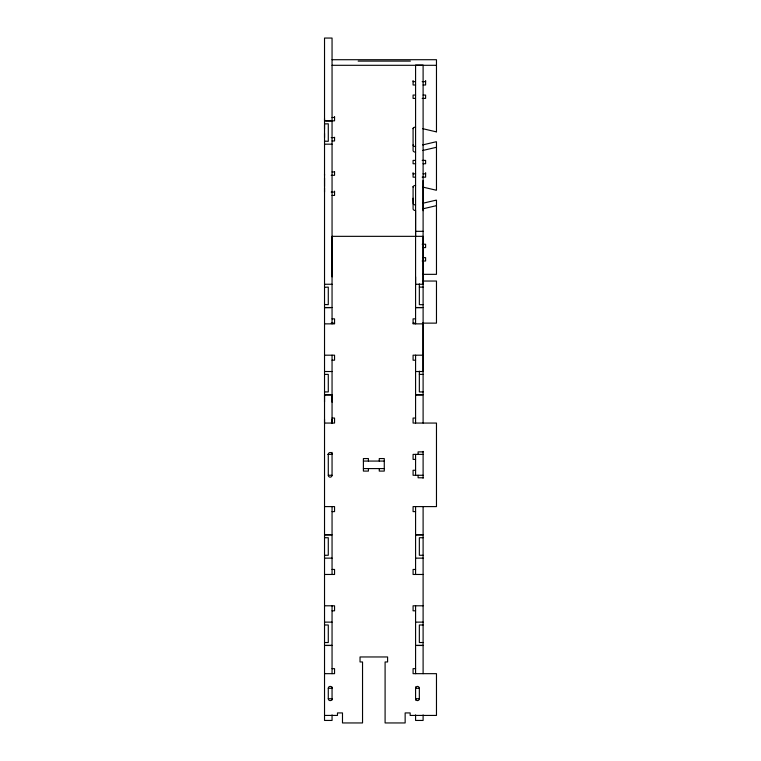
<?xml version="1.0" encoding="UTF-8"?>
<svg xmlns="http://www.w3.org/2000/svg" width="761" height="761" viewBox="0 0 761 761"><rect width="100%" height="100%" fill="white"/><g stroke="black" fill="none" stroke-linecap="round" stroke-linejoin="round"><path stroke-width="1.14" d="M324.528 123.948L328.286 123.777L328.286 141.318L324.528 141.146M332.053 323.863L332.053 38.05L324.528 38.05L324.528 401.951M324.528 287.297L328.286 287.125L328.286 304.666L324.528 304.505M324.528 192.076L324.528 187.891M324.528 186.493L324.528 178.112M324.528 175.315L324.528 174.193M324.528 137.608L324.528 133.413M324.528 129.227L324.528 125.032M324.528 120.837L324.528 118.602M332.053 423.059L332.053 394.788L324.528 394.788L324.528 423.059L334.555 423.059L334.555 418.046L332.053 418.046M332.053 276.871L332.053 236.338L423.106 236.338L423.106 284.262L415.582 284.262L415.582 210.692M423.106 323.13L423.106 371.52L415.582 371.52M423.106 210.692L423.106 180.509M413.08 128.685L413.813 127.496L415.582 127.001M422.64 144.923L435.749 141.85A2.492 1.655 -0.1 0 1 436.472 141.784L436.472 190.183A2.511 1.684 0 0 1 435.92 190.145L422.64 187.044M422.64 150.507L435.929 147.406A2.521 1.674 -0.1 0 1 436.472 147.377M422.64 203.301L435.929 200.2A2.521 1.674 -0.1 0 1 436.472 200.172L436.472 274.34L422.812 274.34M422.64 208.885L435.749 205.822A2.492 1.646 -0.2 0 1 436.472 205.765M332.053 59.71L436.472 59.71L436.472 131.796M358.155 61.108L410.36 61.108M332.053 65.303L436.472 65.303M413.08 81.636L415.354 81.636M422.193 81.636L425.608 81.636M415.582 84.994L413.08 84.994L413.08 80.523M423.106 84.994L425.608 84.994L425.608 80.523M415.582 95.058L413.08 95.058L413.08 98.407L415.354 98.407M423.106 95.058L425.608 95.058L425.608 98.407L422.193 98.407M332.053 117.489L334.555 117.489M325.784 120.809L334.555 120.837L334.555 116.557M324.528 120.913L332.053 120.913M331.216 137.608L334.555 137.608M332.053 140.966L334.555 140.966L334.555 137.237M324.528 144.181L332.053 144.181M415.354 160.39L413.08 160.39L413.08 163.739L415.582 163.739M422.193 160.39L425.608 160.39L425.608 163.739L423.106 163.739M332.053 171.957L334.555 171.957M413.08 173.803L415.582 173.803M423.106 173.803L425.608 173.803M331.216 175.315L334.555 175.315L334.555 171.586M415.354 177.161L413.08 177.161L413.08 172.69M422.193 177.161L425.608 177.161L425.608 172.69M331.216 192.076L334.555 192.076M332.053 195.434L334.555 195.434L334.555 191.154M415.582 231.325L423.106 231.325M422.193 244.233L425.608 244.233L425.608 247.591L423.106 247.591M423.106 257.646L425.608 257.646L425.608 261.004L422.193 261.004M422.574 281.037L436.472 281.037L436.472 323.13L422.431 323.13M324.528 284.262L332.053 284.262M419.34 287.125L423.106 287.125M423.106 304.666L419.34 304.666L419.34 283.901M324.528 307.53L332.053 307.53M415.582 307.53L423.106 307.53M324.528 307.634L330.797 307.634M415.582 307.634L421.851 307.634M332.053 318.849L334.555 318.849L334.555 323.863L324.528 323.863M415.582 318.849L413.08 318.849L413.08 323.863L423.106 323.863M331.216 323.13L334.555 323.13M413.08 323.13L415.42 323.13M324.528 355.187L334.555 355.187L334.555 360.2L332.053 360.2M423.106 355.187L413.08 355.187L413.08 360.2L415.582 360.2M324.528 371.52L332.053 371.52M324.528 374.383L328.286 374.383L328.286 391.925L324.528 391.925M419.34 374.383L423.106 374.383M423.106 391.925L419.34 391.925L419.34 371.159M415.582 394.788L423.106 394.788M324.528 394.892L330.797 394.892M415.582 394.892L421.851 394.892M415.582 418.046L413.08 418.046L413.08 423.059L436.472 423.059L436.472 506.598L413.08 506.598L413.08 511.611L415.582 511.611M423.106 451.882L418.093 451.882L418.093 454.384M327.753 454.384L332.053 454.384A1.883 1.883 0 0 0 330.169 452.51A1.883 1.883 0 0 0 328.286 454.384L328.286 475.273A1.883 1.883 0 0 0 330.169 477.147A1.883 1.883 0 0 0 332.053 475.273L332.053 452.376M423.106 454.384L413.08 454.384L413.08 459.397L415.582 459.397M363.397 461.071L384.276 461.071M363.397 468.586L384.276 468.586M415.582 470.26L413.08 470.26L413.08 475.273L423.106 475.273M328.286 475.273L332.053 475.273M423.106 477.775L418.093 477.775L418.093 475.273M324.528 506.598L334.555 506.598L334.555 511.611L332.053 511.611M324.528 534.764L330.797 534.764M415.582 534.764L421.851 534.764M324.528 534.869L332.053 534.869M415.582 534.869L423.106 534.869M324.528 537.732L328.286 537.732L328.286 555.273L324.528 555.273M423.106 537.732L419.34 537.732L419.34 555.273L423.106 555.273M324.528 558.136L332.053 558.136M415.582 558.136L423.106 558.136M332.053 569.456L334.555 569.456L334.555 574.469L324.528 574.469M415.582 569.456L413.08 569.456L413.08 574.469L423.106 574.469M324.528 605.794L334.555 605.794L334.555 610.807L332.053 610.807M423.106 605.794L413.08 605.794L413.08 610.807L415.582 610.807M324.528 622.127L332.053 622.127M415.582 622.127L423.106 622.127M324.528 624.99L328.286 624.99L328.286 642.531L324.528 642.531M423.106 624.99L419.34 624.99L419.34 642.531L423.106 642.531M324.528 645.385L332.053 645.385M415.582 645.385L423.106 645.385M325.784 645.49L332.053 645.49M416.838 645.49L423.106 645.49M332.053 668.653L334.555 668.653L334.555 673.666L324.528 673.666M415.582 668.653L413.08 668.653L413.08 673.666L436.472 673.666L436.472 715.435L410.15 715.435L410.15 712.924L405.147 712.924L405.147 722.95L385.095 722.95L385.095 661.965L387.596 661.965L387.596 656.962L360.039 656.962L360.039 661.965L362.54 661.965L362.54 722.95L342.488 722.95L342.488 712.924L337.475 712.924L337.475 715.435L324.528 715.435M328.286 688.286L332.053 688.286A1.883 1.883 0 0 0 330.169 686.403A1.883 1.883 0 0 0 328.286 688.286L328.286 698.722A1.883 1.883 0 0 0 330.169 700.605A1.883 1.883 0 0 0 332.053 698.722L328.286 698.722M419.34 688.286L415.582 688.286A1.883 1.883 0 0 1 417.466 686.403A1.883 1.883 0 0 1 419.34 688.286L419.34 698.722A1.883 1.883 0 0 1 417.466 700.605A1.883 1.883 0 0 1 415.582 698.722L419.34 698.722M422.64 128.657L435.749 131.729A2.473 1.665 0 0 0 436.472 131.815M413.08 198.25L413.252 203.9A2.511 1.674 0 0 0 415.582 204.956M423.106 423.059L423.106 65.085L415.582 65.085L415.582 236.338M423.106 451.378L423.106 478.279M423.106 506.598L423.106 673.666M423.106 714.893L423.106 720.448L415.582 720.448L415.582 714.893M415.582 276.871L415.582 323.863M415.582 355.168L415.582 423.059M415.582 454.384L415.582 475.273M415.582 506.598L415.582 574.469M415.582 605.794L415.582 673.666M415.582 687.031L415.582 699.977M413.08 128.124L413.08 150.478A2.502 1.674 0 0 0 415.582 152.162M413.08 186.512L413.08 208.866A2.511 1.674 0 0 0 415.582 210.54M379.263 461.071L379.263 458.56L384.276 458.56L384.276 471.088L379.263 471.088L379.263 468.586M368.41 461.071L368.41 458.56L363.397 458.56L363.397 471.088L368.41 471.088L368.41 468.586M332.053 355.168L332.053 402.179M332.053 419.301L332.053 423.164M332.053 506.484L332.053 574.469M332.053 605.794L332.053 673.666M332.053 687.031L332.053 699.977M332.053 714.893L332.053 720.448L324.528 720.448L324.528 419.301M415.582 146.569A2.502 1.674 0 0 1 413.08 144.894M413.08 187.063A2.502 1.674 0 0 1 415.582 185.389"/></g></svg>
